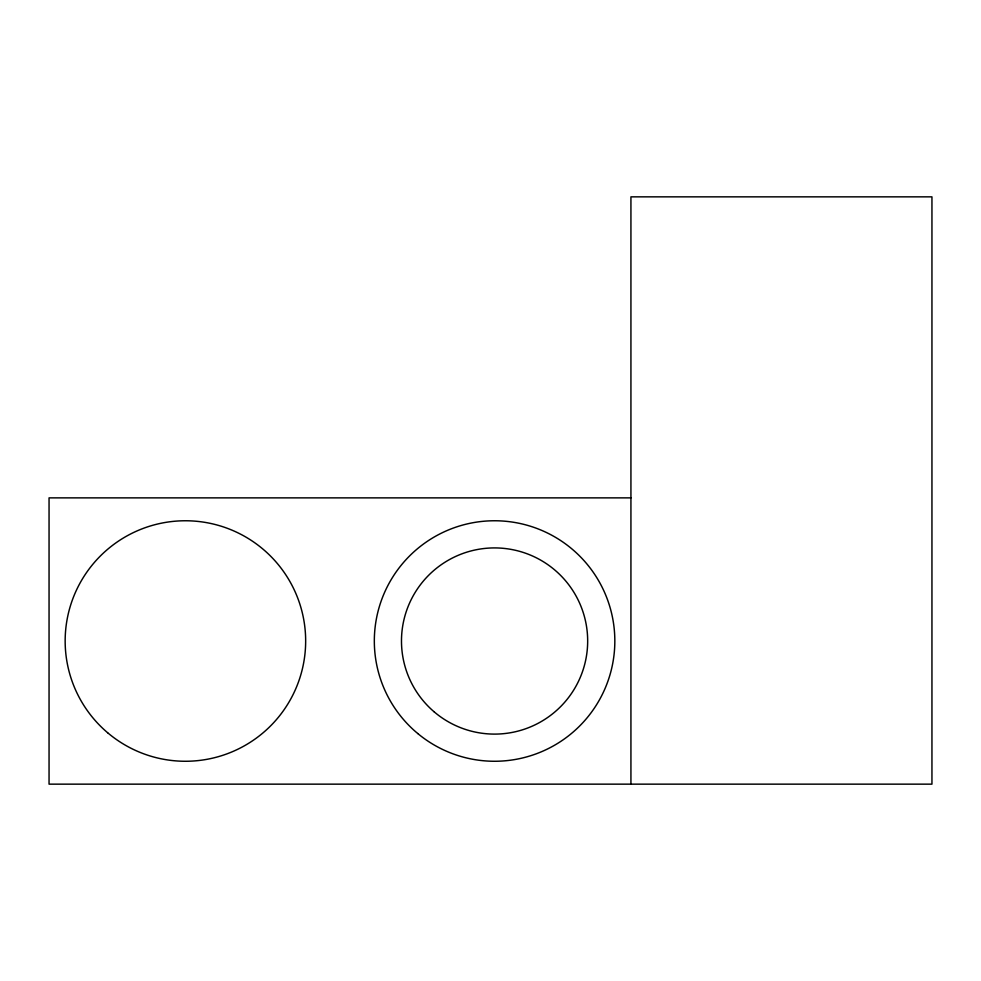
<?xml version="1.0" encoding="UTF-8"?>
<svg xmlns="http://www.w3.org/2000/svg" width="981" height="981" viewBox="0 0 981 981"><rect width="100%" height="100%" fill="white"/><g stroke="black" fill="none" stroke-linecap="round" stroke-linejoin="round"><path stroke-width="1.47" d="M630.93 497.87L49.05 497.87L49.05 784.15L931.95 784.15L931.95 196.85L630.93 196.85L630.93 784.15M417.771 733.543A120.258 120.258 0 0 0 613.113 661.268A120.258 120.258 0 0 0 452.842 528.232A120.258 120.258 0 0 0 417.771 733.543M107.603 732.709A120.258 120.258 0 0 0 303.718 662.543A120.258 120.258 0 0 0 144.894 527.79A120.258 120.258 0 0 0 107.603 732.709M433.958 711.666A93.097 93.097 0 0 0 586.074 658.177A93.097 93.097 0 0 0 463.694 553.186A93.097 93.097 0 0 0 433.958 711.666"/></g></svg>
